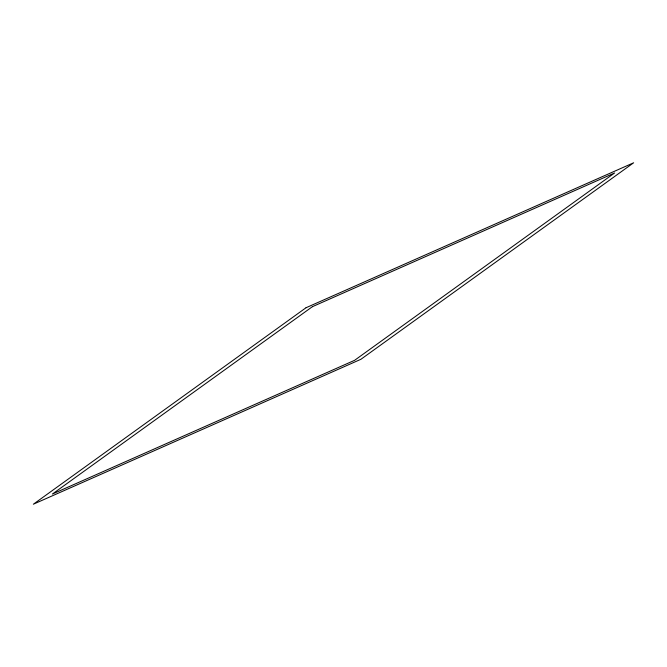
<?xml version="1.0" encoding="UTF-8"?>
<svg xmlns="http://www.w3.org/2000/svg" width="667" height="667" viewBox="0 0 667 667"><rect width="100%" height="100%" fill="white"/><g stroke="black" fill="none" stroke-linecap="round" stroke-linejoin="round"><path stroke-width="1" d="M306.053 307.729L33.35 504.219L360.947 359.271L633.65 162.781L306.053 307.729M312.406 306.678L52.385 494.039L354.594 360.322L614.615 172.961L312.406 306.678"/></g></svg>
